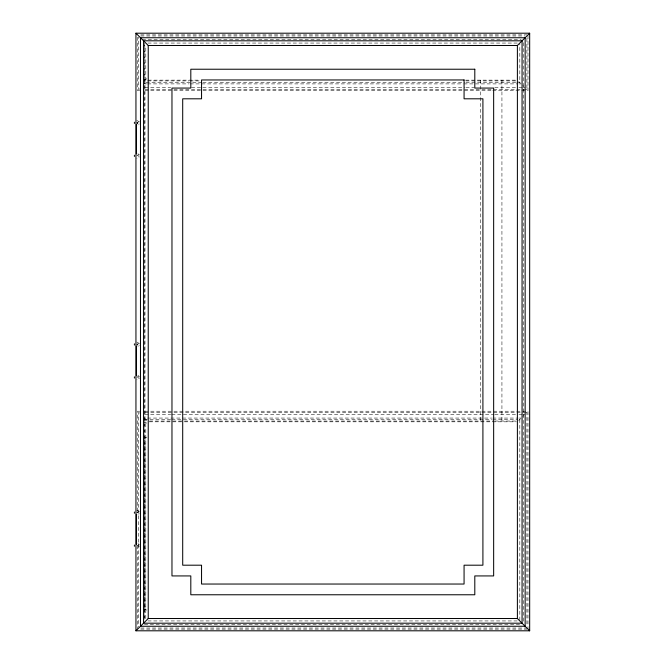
<?xml version="1.0" encoding="UTF-8"?>
<svg xmlns="http://www.w3.org/2000/svg" width="664" height="664" viewBox="0 0 664 664"><rect width="100%" height="100%" fill="white"/><g stroke="black" fill="none" stroke-linecap="round" stroke-linejoin="round"><path stroke-width="0.5" stroke-dasharray="3.32 2.49" d="M137.008 123.454L137.382 123.853M136.759 120.4L138.859 121.62L138.859 124.052L137.971 124.94M137.971 153.733L138.859 154.621L138.859 157.053L136.759 158.264M136.759 342.018L138.859 343.238L138.859 345.67L137.971 346.558M137.971 375.351L138.859 376.239L138.859 378.671L136.759 379.883M136.759 510.209L138.859 511.429L138.859 513.861L137.971 514.749M137.971 543.542L138.859 544.43L138.859 546.862L136.759 548.074M139.54 88.827L138.71 89.657L138.726 37.018M146.545 83.896L144.47 83.896L146.877 81.489M518.742 420.47L520.435 418.776M522.784 416.428L523.597 415.614M526.311 412.9L526.909 412.302L526.909 624.924M146.91 437.119L145.034 437.559M144.486 422.304A0.905 0.639 0 0 1 144.935 422.677L146.91 423.076M144.486 609.27A0.905 0.639 0 0 1 144.935 609.643L145.507 609.594M138.859 124.052L139.365 123.994M138.859 157.053L139.365 156.994M138.859 345.67L139.365 345.612M138.859 378.671L139.365 378.613M138.859 513.861L139.365 513.795M138.859 546.862L139.365 546.804M137.025 122.865L137.655 122.832M137.025 344.483L137.655 344.45M137.025 512.674L137.655 512.641M146.628 610.1L145.507 609.577M140.735 34.885L526.95 34.885M140.785 35.972L524.834 35.972M142.362 39.616L521.19 39.616M147.873 43.06L517.746 43.06M148.23 80.136L200.071 80.136M465.547 80.136L517.389 80.136M147.45 80.917L188.941 80.917M189.979 80.917L200.354 80.917M465.921 80.917L516.135 80.917M201.748 82.568L145.798 82.568L145.798 46.098M202.786 82.568L464.9 82.568M465.937 82.568L515.845 82.568M516.841 82.568L519.821 82.568L519.821 44.073M147.582 83.896L189.057 83.896M190.095 83.896L462.816 83.896M463.854 83.896L518.111 83.896M519.124 83.896L521.149 83.896M144.827 87.681L170.723 87.681M191.44 87.681L201.798 87.681M202.835 87.681L464.908 87.681M465.937 87.681L474.229 87.681M494.771 87.681L517.937 87.681M518.933 87.681L521.937 87.681M522.933 87.681L524.933 87.681M144.926 89.657L526.909 89.657L526.909 37.001M139.697 90.736L137.631 90.736L137.631 36.96M144.876 90.736L491.75 90.736M492.721 90.736L527.988 90.736L527.988 34.885M139.697 411.223L137.631 411.223L137.631 513.455M144.876 411.223L527.988 411.223L527.988 629.115M144.926 412.302L515.92 412.302M516.907 412.319L526.909 412.302M144.827 414.278L170.723 414.278M171.76 414.278L493.742 414.278M494.771 414.278L517.937 414.278M518.933 414.278L521.937 414.278M522.933 414.278L524.933 414.278M144.47 619.163L144.47 418.063L146.545 418.063M147.582 418.063L491.7 418.063M492.721 418.063L518.111 418.063M519.124 418.063L521.149 418.063M170.665 419.399L145.798 419.399L145.798 619.91M171.702 419.399L491.7 419.399M492.721 419.399L517.829 419.399M149.524 421.042L493.742 421.042M494.771 421.042L516.135 421.042M149.259 421.823L183.48 421.823M184.451 421.823L516.36 421.823M137.655 512.044L137.025 512.044L137.025 512.899M137.025 545.401L137.655 545.401M147.873 620.94L517.746 620.94M144.428 624.384L521.19 624.384M140.785 628.028L526.909 628.028M140.735 629.115L526.95 629.115M137.025 122.732L137.655 122.765M137.025 344.35L137.655 344.384M137.025 512.542L137.655 512.575M138.859 121.62L139.365 121.678M138.859 154.621L139.365 154.679M138.859 343.238L139.365 343.296M138.859 376.239L139.365 376.297M138.859 511.429L139.365 511.487M138.859 544.43L139.365 544.488M146.91 78.883L144.951 79.29A0.905 0.639 0 0 1 144.486 79.655M144.486 437.883A0.905 0.639 0 0 0 144.935 437.51L145.034 437.568M518.742 81.489L520.435 83.183M522.784 85.531L523.597 86.345M526.311 89.059L526.909 89.657M139.54 413.141L138.71 412.302L138.71 626.999M144.47 418.063L146.877 420.47M523.257 42.662L523.257 621.28M519.821 419.399L519.821 619.91M501.934 80.136L501.934 421.823M480.445 80.136L480.445 421.823M144.951 79.29L144.951 422.669M144.951 437.518L144.951 609.652M144.802 45.152L144.802 618.823M144.47 42.753L144.47 83.896M137.655 123.637L137.655 122.234L137.025 122.234L137.025 123.819M137.655 154.994L137.655 155.592L137.025 155.592L137.025 154.961M137.655 345.255L137.655 343.852L137.025 343.852L137.025 345.438M137.655 376.612L137.655 377.21L137.025 377.21L137.025 376.579M137.631 545.468L137.631 629.115"/><path stroke-width="1" d="M134.41 122.201L134.41 123.462M134.41 155.21L134.41 156.463M134.41 343.827L134.41 345.081M134.41 376.828L134.41 378.082M134.41 512.01L134.41 513.272M134.41 545.011L134.41 546.273M529.673 630.8L517.389 618.516L517.389 45.484L529.673 33.2L135.946 33.2L135.946 630.8L529.673 630.8L529.673 33.2M135.946 630.8L148.23 618.516L148.23 45.484L135.946 33.2M148.23 45.484L517.389 45.484M148.23 618.516L517.389 618.516M136.394 124.45L136.394 153.849M136.394 346.135L136.394 375.467M136.394 514.26L136.394 544.239M525.141 37.74L140.477 37.74L140.477 626.26L525.141 626.26L525.141 37.74M522.062 40.811L143.557 40.811L143.557 623.189L522.062 623.189L522.062 40.811M474.801 69.23L190.809 69.23L190.809 88.071L171.968 88.071L171.968 575.929L190.809 575.929L190.809 594.77L474.801 594.77L474.801 575.929L493.651 575.929L493.651 88.071L474.801 88.071L474.801 69.23M464.07 79.962L201.549 79.962L201.549 98.803L182.7 98.803L182.7 565.197L201.549 565.197L201.549 584.038L464.07 584.038L464.07 565.197L482.911 565.197L482.911 98.803L464.07 98.803L464.07 79.962"/></g></svg>
